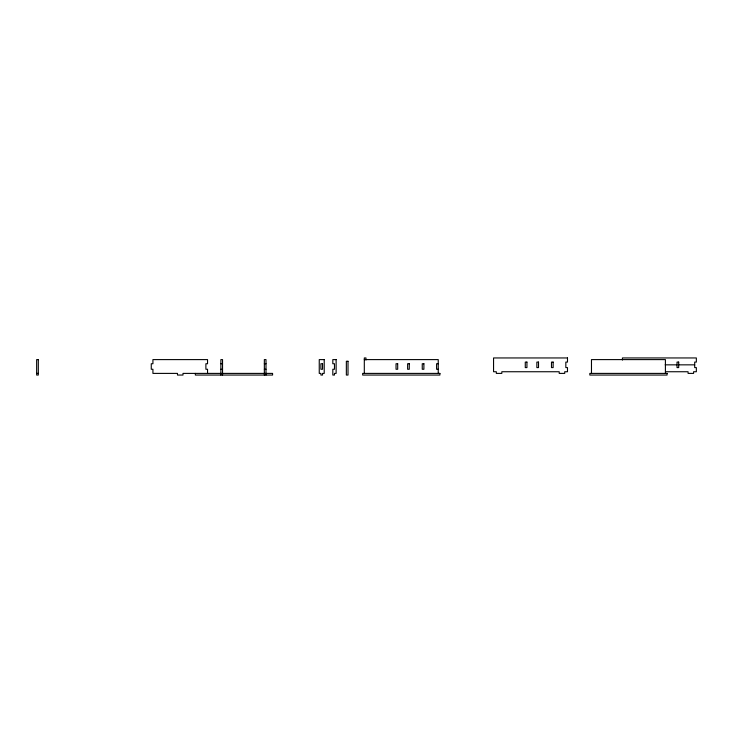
<?xml version="1.0" encoding="UTF-8"?>
<svg xmlns="http://www.w3.org/2000/svg" width="733" height="733" viewBox="0 0 733 733"><rect width="100%" height="100%" fill="white"/><g stroke="black" fill="none" stroke-linecap="round" stroke-linejoin="round"><path stroke-width="1.1" d="M364.31 359.601L438.242 359.601L438.242 373.399M220.88 363.742L222.539 363.742M264.347 363.742L265.997 363.742M438.242 363.742L436.584 363.742L436.584 369.258L438.242 369.258M665.152 364.842L677.035 364.842M678.694 364.842L694.692 364.842M220.88 369.258L222.539 369.258M264.347 369.258L265.997 369.258M665.537 371.741L688.076 371.741L688.076 373.399L693.592 373.399L693.592 371.741L696.35 371.741L696.35 367.599L694.692 367.599L694.692 362.084L696.35 362.084L696.35 357.951L622.418 357.951L622.418 360.068M36.65 373.399L38.308 373.399M665.408 373.399L665.408 359.601L591.476 359.601L591.476 373.399M365.969 360.013L365.969 357.951L364.31 357.951L364.31 373.399M265.997 375.049L265.997 359.601L264.347 359.601L264.347 375.049M222.539 375.049L222.539 359.601L220.88 359.601L220.88 375.049M207.54 373.399L207.54 369.258L205.891 369.258L205.891 363.742L207.54 363.742L207.54 359.601L152.922 359.601L152.922 363.742L151.264 363.742L151.264 369.258L152.922 369.258L152.922 373.399L177.478 373.399L177.478 375.049L182.993 375.049L182.993 373.399L272.584 373.399L272.584 375.049L195.344 375.049L195.344 373.399M567.489 357.951L493.556 357.951L493.556 371.741L496.314 371.741L496.314 373.399L501.83 373.399L501.83 371.741L559.206 371.741L559.206 373.399L564.722 373.399L564.722 371.741L567.489 371.741L567.489 367.599L565.83 367.599L565.83 362.084L567.489 362.084L567.489 357.951M38.308 359.601L36.65 359.601L36.65 375.049L38.308 375.049L38.308 359.601M324.215 359.601L319.249 359.601L319.249 373.399L320.898 373.399L320.898 375.049L322.557 375.049L322.557 373.399L324.215 373.399L324.215 359.601M336.126 359.601L332.819 359.601L332.819 363.742L334.477 363.742L334.477 369.258L332.819 369.258L332.819 375.049L334.477 375.049L334.477 373.399L336.126 373.399L336.126 359.601M348.01 361.259L346.352 361.259L346.352 375.049L348.01 375.049L348.01 361.259M526.935 362.084L525.277 362.084L525.277 367.599L526.935 367.599L526.935 362.084M538.517 362.084L536.868 362.084L536.868 367.599L538.517 367.599L538.517 362.084M553.14 362.084L551.482 362.084L551.482 367.599L553.14 367.599L553.14 362.084M678.694 362.084L677.035 362.084L677.035 367.599L678.694 367.599L678.694 362.084M322.557 363.742L320.898 363.742L320.898 369.258L322.557 369.258L322.557 363.742M397.689 363.742L396.04 363.742L396.04 369.258L397.689 369.258L397.689 363.742M409.28 363.742L407.621 363.742L407.621 369.258L409.28 369.258L409.28 363.742M423.894 363.742L422.245 363.742L422.245 369.258L423.894 369.258L423.894 363.742M439.901 373.399L362.652 373.399L362.652 375.049L439.901 375.049L439.901 373.399M667.067 373.399L589.827 373.399L589.827 375.049L667.067 375.049L667.067 373.399"/></g></svg>
